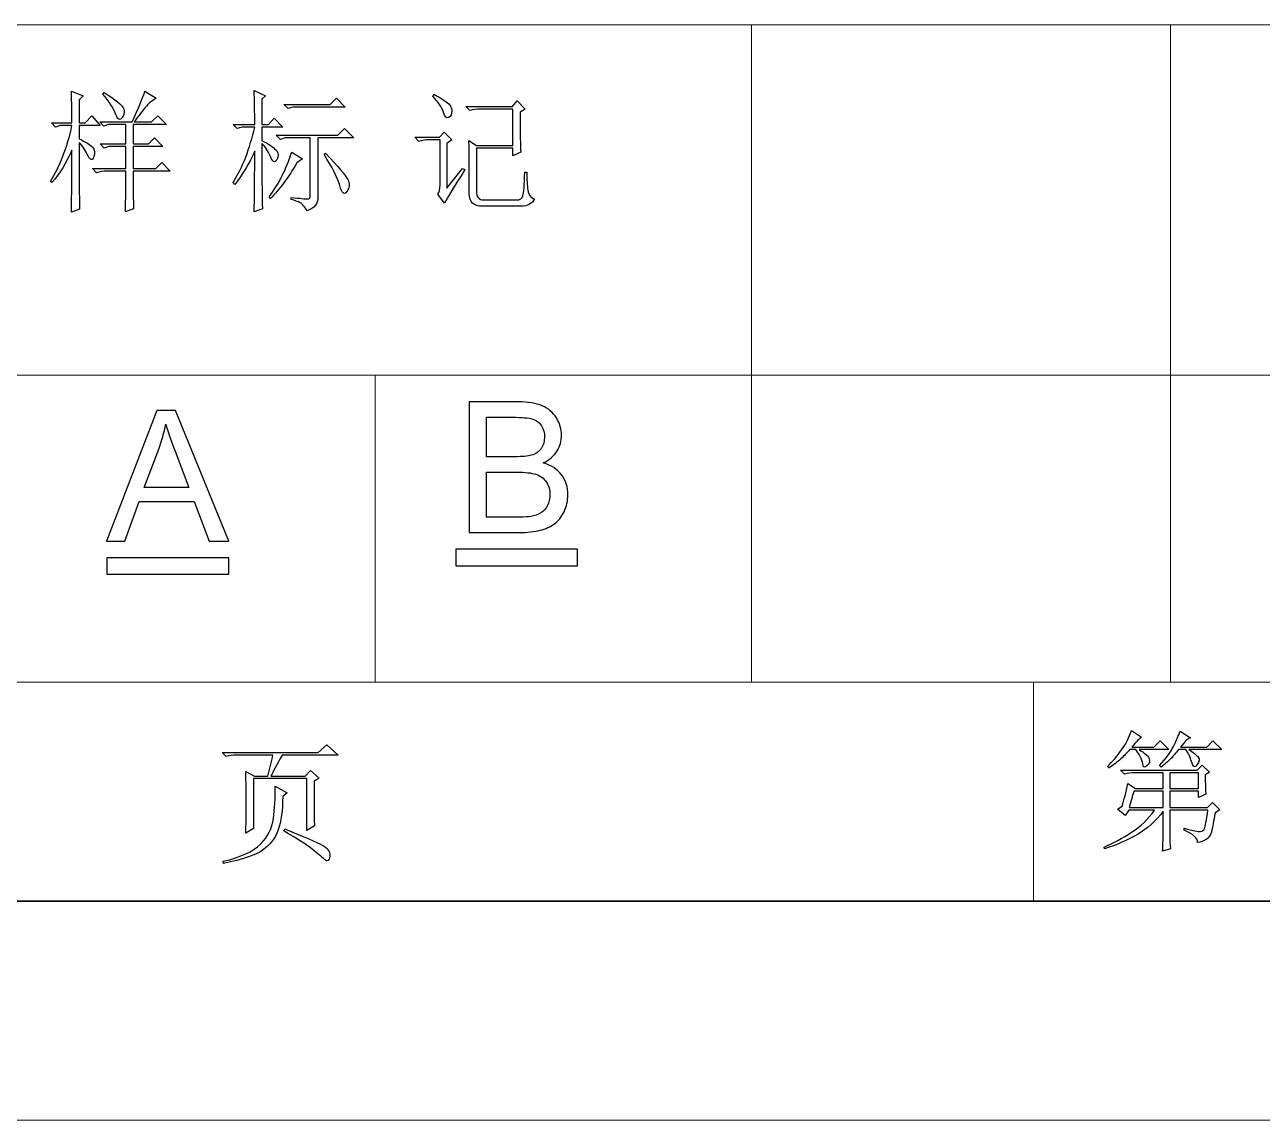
# Model space of a CAD drawing. Header units: millimetres. Extents: x -894 to 2281, y 379 to 1725.
# Drawn here: x 669.8 to 779.7, y 568.3 to 665.7 of the extents above; entities that cross this region are included whole.
import ezdxf

# ---------------------------------------------------------------- set-up
doc = ezdxf.new("R2010")
doc.units = ezdxf.units.MM
doc.layers.add('layer 1', color=7, linetype='Continuous')

msp = doc.modelspace()

# ---------------------------------------------------------------- linework, layer by layer
at = {"layer": 'layer 1', "color": 1, "lineweight": 9}
for points in [[(884.678, 665.653), (884.678, 665.653), (383.463, 665.653), (383.463, 665.653)], [(734.313, 665.653), (734.313, 665.653), (734.313, 665.653), (734.313, 665.653)], [(734.313, 665.653), (734.313, 665.653), (734.313, 607.246), (734.313, 607.246)], [(771.534, 665.653), (771.534, 665.653), (771.534, 665.653), (771.534, 665.653)], [(771.534, 665.653), (771.534, 665.653), (771.534, 607.246), (771.534, 607.246)], [(884.678, 634.503), (884.678, 634.503), (634.07, 634.503), (634.07, 634.503)], [(700.899, 634.503), (700.899, 634.503), (700.899, 634.503), (700.899, 634.503)], [(700.899, 634.503), (700.899, 634.503), (700.899, 607.246), (700.899, 607.246)], [(884.678, 607.246), (884.678, 607.246), (383.463, 607.246), (383.463, 607.246)], [(759.374, 607.246), (759.374, 607.246), (759.374, 607.246), (759.374, 607.246)], [(759.374, 587.778), (759.374, 587.778), (759.374, 607.246), (759.374, 607.246)], [(279.043, 568.309), (279.043, 568.309), (1156.169, 568.309), (1156.169, 568.309)]]:
    msp.add_open_spline(points, degree=3, dxfattribs=at)
at = {"layer": 'layer 1', "color": 1}
for points, knots in [([(674.593, 651.545), (674.593, 651.545), (674.593, 655.195), (674.593, 655.195), (674.593, 655.195), (674.928, 654.829), (675.193, 654.434), (675.391, 654.007), (675.391, 654.007), (675.59, 653.583), (675.757, 653.552), (675.894, 653.916), (675.894, 653.916), (676.03, 654.282), (675.993, 654.57), (675.779, 654.784), (675.779, 654.784), (675.566, 654.996), (675.171, 655.24), (674.593, 655.514), (674.593, 655.514), (674.593, 655.514), (674.593, 656.7), (674.593, 656.7), (674.593, 656.7), (674.593, 656.7), (676.464, 656.7), (676.464, 656.7), (676.464, 656.7), (676.464, 656.7), (675.734, 657.566), (675.734, 657.566), (675.734, 657.566), (675.734, 657.566), (675.14, 656.928), (675.14, 656.928), (675.14, 656.928), (675.14, 656.928), (674.593, 656.928), (674.593, 656.928), (674.593, 656.928), (674.593, 656.928), (674.593, 658.982), (674.593, 658.982), (674.593, 658.982), (674.593, 658.982), (674.957, 659.348), (674.957, 659.348), (674.957, 659.348), (674.957, 659.348), (673.908, 659.757), (673.908, 659.757), (673.908, 659.757), (673.939, 658.694), (673.954, 657.749), (673.954, 656.928), (673.954, 656.928), (673.954, 656.928), (672.128, 656.928), (672.128, 656.928), (672.128, 656.928), (672.128, 656.928), (672.494, 656.564), (672.494, 656.564), (672.494, 656.564), (672.494, 656.564), (672.905, 656.7), (672.905, 656.7), (672.905, 656.7), (672.905, 656.7), (673.954, 656.7), (673.954, 656.7), (673.954, 656.7), (673.528, 654.724), (672.889, 653.065), (672.037, 651.726), (672.037, 651.726), (672.037, 651.726), (672.175, 651.636), (672.175, 651.636), (672.175, 651.636), (672.874, 652.427), (673.468, 653.384), (673.954, 654.51), (673.954, 654.51), (673.954, 652.623), (673.939, 650.783), (673.908, 648.988), (673.908, 648.988), (673.908, 648.988), (674.638, 649.263), (674.638, 649.263), (674.638, 649.263), (674.609, 650.357), (674.593, 651.118), (674.593, 651.545)], [0, 0, 0, 0, 0.0416667, 0.0416667, 0.0416667, 0.0416667, 0.0833333, 0.0833333, 0.0833333, 0.0833333, 0.125, 0.125, 0.125, 0.125, 0.1666667, 0.1666667, 0.1666667, 0.1666667, 0.2083333, 0.2083333, 0.2083333, 0.2083333, 0.25, 0.25, 0.25, 0.25, 0.2916667, 0.2916667, 0.2916667, 0.2916667, 0.3333333, 0.3333333, 0.3333333, 0.3333333, 0.375, 0.375, 0.375, 0.375, 0.4166667, 0.4166667, 0.4166667, 0.4166667, 0.4583333, 0.4583333, 0.4583333, 0.4583333, 0.5, 0.5, 0.5, 0.5, 0.5416667, 0.5416667, 0.5416667, 0.5416667, 0.5833333, 0.5833333, 0.5833333, 0.5833333, 0.625, 0.625, 0.625, 0.625, 0.6666667, 0.6666667, 0.6666667, 0.6666667, 0.7083333, 0.7083333, 0.7083333, 0.7083333, 0.75, 0.75, 0.75, 0.75, 0.7916667, 0.7916667, 0.7916667, 0.7916667, 0.8333333, 0.8333333, 0.8333333, 0.8333333, 0.875, 0.875, 0.875, 0.875, 0.9166667, 0.9166667, 0.9166667, 0.9166667, 0.9583333, 0.9583333, 0.9583333, 0.9583333, 1, 1, 1, 1]), ([(679.384, 652.639), (679.384, 652.639), (682.669, 652.639), (682.669, 652.639), (682.669, 652.639), (682.669, 652.639), (681.939, 653.416), (681.939, 653.416), (681.939, 653.416), (681.939, 653.416), (681.391, 652.867), (681.391, 652.867), (681.391, 652.867), (681.391, 652.867), (679.384, 652.867), (679.384, 652.867), (679.384, 652.867), (679.384, 652.867), (679.384, 654.829), (679.384, 654.829), (679.384, 654.829), (679.384, 654.829), (682.03, 654.829), (682.03, 654.829), (682.03, 654.829), (682.03, 654.829), (681.3, 655.606), (681.3, 655.606), (681.3, 655.606), (681.3, 655.606), (680.753, 655.057), (680.753, 655.057), (680.753, 655.057), (680.753, 655.057), (679.384, 655.057), (679.384, 655.057), (679.384, 655.057), (679.384, 655.057), (679.384, 656.791), (679.384, 656.791), (679.384, 656.791), (679.384, 656.791), (682.349, 656.791), (682.349, 656.791), (682.349, 656.791), (682.349, 656.791), (681.575, 657.566), (681.575, 657.566), (681.575, 657.566), (681.575, 657.566), (681.027, 657.019), (681.027, 657.019), (681.027, 657.019), (681.027, 657.019), (679.476, 657.019), (679.476, 657.019), (679.476, 657.019), (679.779, 657.414), (680.068, 657.796), (680.342, 658.16), (680.342, 658.16), (680.617, 658.526), (680.981, 658.845), (681.438, 659.118), (681.438, 659.118), (681.438, 659.118), (680.434, 659.757), (680.434, 659.757), (680.434, 659.757), (680.251, 659.149), (679.871, 658.236), (679.293, 657.019), (679.293, 657.019), (679.293, 657.019), (676.417, 657.019), (676.417, 657.019), (676.417, 657.019), (676.417, 657.019), (676.783, 656.655), (676.783, 656.655), (676.783, 656.655), (676.783, 656.655), (677.194, 656.791), (677.194, 656.791), (677.194, 656.791), (677.194, 656.791), (678.746, 656.791), (678.746, 656.791), (678.746, 656.791), (678.746, 656.791), (678.746, 655.057), (678.746, 655.057), (678.746, 655.057), (678.746, 655.057), (676.464, 655.057), (676.464, 655.057), (676.464, 655.057), (676.464, 655.057), (676.828, 654.693), (676.828, 654.693), (676.828, 654.693), (676.828, 654.693), (677.239, 654.829), (677.239, 654.829), (677.239, 654.829), (677.239, 654.829), (678.746, 654.829), (678.746, 654.829), (678.746, 654.829), (678.746, 654.829), (678.746, 652.867), (678.746, 652.867), (678.746, 652.867), (678.746, 652.867), (675.779, 652.867), (675.779, 652.867), (675.779, 652.867), (675.779, 652.867), (676.145, 652.503), (676.145, 652.503), (676.145, 652.503), (676.417, 652.594), (676.723, 652.639), (677.058, 652.639), (677.058, 652.639), (677.058, 652.639), (678.746, 652.639), (678.746, 652.639), (678.746, 652.639), (678.746, 651.33), (678.73, 650.129), (678.699, 649.035), (678.699, 649.035), (678.699, 649.035), (679.429, 649.308), (679.429, 649.308), (679.429, 649.308), (679.4, 649.977), (679.384, 651.087), (679.384, 652.639)], [0, 0, 0, 0, 0.0285714, 0.0285714, 0.0285714, 0.0285714, 0.0571429, 0.0571429, 0.0571429, 0.0571429, 0.0857143, 0.0857143, 0.0857143, 0.0857143, 0.1142857, 0.1142857, 0.1142857, 0.1142857, 0.1428571, 0.1428571, 0.1428571, 0.1428571, 0.1714286, 0.1714286, 0.1714286, 0.1714286, 0.2, 0.2, 0.2, 0.2, 0.2285714, 0.2285714, 0.2285714, 0.2285714, 0.2571429, 0.2571429, 0.2571429, 0.2571429, 0.2857143, 0.2857143, 0.2857143, 0.2857143, 0.3142857, 0.3142857, 0.3142857, 0.3142857, 0.3428571, 0.3428571, 0.3428571, 0.3428571, 0.3714286, 0.3714286, 0.3714286, 0.3714286, 0.4, 0.4, 0.4, 0.4, 0.4285714, 0.4285714, 0.4285714, 0.4285714, 0.4571429, 0.4571429, 0.4571429, 0.4571429, 0.4857143, 0.4857143, 0.4857143, 0.4857143, 0.5142857, 0.5142857, 0.5142857, 0.5142857, 0.5428571, 0.5428571, 0.5428571, 0.5428571, 0.5714286, 0.5714286, 0.5714286, 0.5714286, 0.6, 0.6, 0.6, 0.6, 0.6285714, 0.6285714, 0.6285714, 0.6285714, 0.6571429, 0.6571429, 0.6571429, 0.6571429, 0.6857143, 0.6857143, 0.6857143, 0.6857143, 0.7142857, 0.7142857, 0.7142857, 0.7142857, 0.7428571, 0.7428571, 0.7428571, 0.7428571, 0.7714286, 0.7714286, 0.7714286, 0.7714286, 0.8, 0.8, 0.8, 0.8, 0.8285714, 0.8285714, 0.8285714, 0.8285714, 0.8571429, 0.8571429, 0.8571429, 0.8571429, 0.8857143, 0.8857143, 0.8857143, 0.8857143, 0.9142857, 0.9142857, 0.9142857, 0.9142857, 0.9428571, 0.9428571, 0.9428571, 0.9428571, 0.9714286, 0.9714286, 0.9714286, 0.9714286, 1, 1, 1, 1]), ([(676.692, 659.484), (677.27, 658.814), (677.65, 658.228), (677.833, 657.726), (677.833, 657.726), (678.016, 657.226), (678.204, 657.111), (678.403, 657.385), (678.403, 657.385), (678.6, 657.658), (678.639, 657.94), (678.518, 658.228), (678.518, 658.228), (678.395, 658.518), (677.833, 658.982), (676.828, 659.62), (676.828, 659.62), (676.828, 659.62), (676.692, 659.484), (676.692, 659.484)], [0, 0, 0, 0, 0.2, 0.2, 0.2, 0.2, 0.4, 0.4, 0.4, 0.4, 0.6, 0.6, 0.6, 0.6, 0.8, 0.8, 0.8, 0.8, 1, 1, 1, 1]), ([(690.827, 655.104), (691.132, 654.829), (691.381, 654.442), (691.58, 653.939), (691.58, 653.939), (691.779, 653.437), (691.967, 653.345), (692.151, 653.667), (692.151, 653.667), (692.334, 653.986), (692.302, 654.274), (692.059, 654.533), (692.059, 654.533), (691.816, 654.792), (691.405, 655.072), (690.827, 655.376), (690.827, 655.376), (690.827, 655.376), (690.827, 656.564), (690.827, 656.564), (690.827, 656.564), (690.827, 656.564), (692.698, 656.564), (692.698, 656.564), (692.698, 656.564), (692.698, 656.564), (691.923, 657.339), (691.923, 657.339), (691.923, 657.339), (691.923, 657.339), (691.42, 656.791), (691.42, 656.791), (691.42, 656.791), (691.42, 656.791), (690.827, 656.791), (690.827, 656.791), (690.827, 656.791), (690.827, 656.791), (690.827, 659.026), (690.827, 659.026), (690.827, 659.026), (690.827, 659.026), (691.146, 659.348), (691.146, 659.348), (691.146, 659.348), (691.146, 659.348), (690.143, 659.803), (690.143, 659.803), (690.143, 659.803), (690.172, 658.951), (690.188, 657.948), (690.188, 656.791), (690.188, 656.791), (690.188, 656.791), (688.272, 656.791), (688.272, 656.791), (688.272, 656.791), (688.272, 656.791), (688.636, 656.427), (688.636, 656.427), (688.636, 656.427), (688.636, 656.427), (689.047, 656.564), (689.047, 656.564), (689.047, 656.564), (689.047, 656.564), (690.188, 656.564), (690.188, 656.564), (690.188, 656.564), (689.762, 654.646), (689.123, 653.005), (688.272, 651.636), (688.272, 651.636), (688.272, 651.636), (688.409, 651.453), (688.409, 651.453), (688.409, 651.453), (689.139, 652.366), (689.733, 653.353), (690.188, 654.418), (690.188, 654.418), (690.188, 652.136), (690.172, 650.343), (690.143, 649.035), (690.143, 649.035), (690.143, 649.035), (690.873, 649.308), (690.873, 649.308), (690.873, 649.308), (690.842, 649.917), (690.827, 651.848), (690.827, 655.104)], [0, 0, 0, 0, 0.0434783, 0.0434783, 0.0434783, 0.0434783, 0.0869565, 0.0869565, 0.0869565, 0.0869565, 0.1304348, 0.1304348, 0.1304348, 0.1304348, 0.173913, 0.173913, 0.173913, 0.173913, 0.2173913, 0.2173913, 0.2173913, 0.2173913, 0.2608696, 0.2608696, 0.2608696, 0.2608696, 0.3043478, 0.3043478, 0.3043478, 0.3043478, 0.3478261, 0.3478261, 0.3478261, 0.3478261, 0.3913043, 0.3913043, 0.3913043, 0.3913043, 0.4347826, 0.4347826, 0.4347826, 0.4347826, 0.4782609, 0.4782609, 0.4782609, 0.4782609, 0.5217391, 0.5217391, 0.5217391, 0.5217391, 0.5652174, 0.5652174, 0.5652174, 0.5652174, 0.6086957, 0.6086957, 0.6086957, 0.6086957, 0.6521739, 0.6521739, 0.6521739, 0.6521739, 0.6956522, 0.6956522, 0.6956522, 0.6956522, 0.7391304, 0.7391304, 0.7391304, 0.7391304, 0.7826087, 0.7826087, 0.7826087, 0.7826087, 0.826087, 0.826087, 0.826087, 0.826087, 0.8695652, 0.8695652, 0.8695652, 0.8695652, 0.9130435, 0.9130435, 0.9130435, 0.9130435, 0.9565217, 0.9565217, 0.9565217, 0.9565217, 1, 1, 1, 1]), ([(692.789, 658.571), (692.789, 658.571), (693.155, 658.207), (693.155, 658.207), (693.155, 658.207), (693.155, 658.207), (693.566, 658.343), (693.566, 658.343), (693.566, 658.343), (693.566, 658.343), (698.219, 658.343), (698.219, 658.343), (698.219, 658.343), (698.219, 658.343), (697.444, 659.118), (697.444, 659.118), (697.444, 659.118), (697.444, 659.118), (696.897, 658.571), (696.897, 658.571), (696.897, 658.571), (696.897, 658.571), (692.789, 658.571), (692.789, 658.571)], [0, 0, 0, 0, 0.1666667, 0.1666667, 0.1666667, 0.1666667, 0.3333333, 0.3333333, 0.3333333, 0.3333333, 0.5, 0.5, 0.5, 0.5, 0.6666667, 0.6666667, 0.6666667, 0.6666667, 0.8333333, 0.8333333, 0.8333333, 0.8333333, 1, 1, 1, 1]), ([(706.013, 659.301), (706.5, 658.783), (706.811, 658.312), (706.947, 657.888), (706.947, 657.888), (707.084, 657.461), (707.245, 657.302), (707.426, 657.407), (707.426, 657.407), (707.609, 657.514), (707.701, 657.712), (707.701, 658), (707.701, 658), (707.701, 658.291), (707.533, 658.555), (707.199, 658.799), (707.199, 658.799), (706.864, 659.042), (706.5, 659.27), (706.104, 659.484), (706.104, 659.484), (706.104, 659.484), (706.013, 659.301), (706.013, 659.301)], [0, 0, 0, 0, 0.1666667, 0.1666667, 0.1666667, 0.1666667, 0.3333333, 0.3333333, 0.3333333, 0.3333333, 0.5, 0.5, 0.5, 0.5, 0.6666667, 0.6666667, 0.6666667, 0.6666667, 0.8333333, 0.8333333, 0.8333333, 0.8333333, 1, 1, 1, 1]), ([(709.253, 650.676), (709.253, 649.886), (709.648, 649.506), (710.438, 649.535), (710.438, 649.535), (710.438, 649.535), (713.861, 649.535), (713.861, 649.535), (713.861, 649.535), (714.439, 649.535), (714.834, 649.75), (715.046, 650.176), (715.046, 650.176), (714.712, 650.265), (714.515, 650.524), (714.455, 650.951), (714.455, 650.951), (714.392, 651.377), (714.363, 651.909), (714.363, 652.547), (714.363, 652.547), (714.363, 652.547), (714.18, 652.547), (714.18, 652.547), (714.18, 652.547), (714.149, 651.393), (714.096, 650.692), (714.02, 650.449), (714.02, 650.449), (713.945, 650.205), (713.754, 650.085), (713.45, 650.085), (713.45, 650.085), (713.45, 650.085), (710.574, 650.085), (710.574, 650.085), (710.574, 650.085), (710.088, 650.085), (709.86, 650.357), (709.891, 650.906), (709.891, 650.906), (709.891, 650.906), (709.891, 654.693), (709.891, 654.693), (709.891, 654.693), (709.891, 654.693), (713.131, 654.693), (713.131, 654.693), (713.131, 654.693), (713.131, 654.693), (713.131, 654.007), (713.131, 654.007), (713.131, 654.007), (713.131, 654.007), (713.816, 654.327), (713.816, 654.327), (713.816, 654.327), (713.785, 654.784), (713.769, 655.97), (713.769, 657.888), (713.769, 657.888), (713.769, 657.888), (714.225, 658.16), (714.225, 658.16), (714.225, 658.16), (714.225, 658.16), (713.495, 658.89), (713.495, 658.89), (713.495, 658.89), (713.495, 658.89), (713.086, 658.388), (713.086, 658.388), (713.086, 658.388), (713.086, 658.388), (708.933, 658.388), (708.933, 658.388), (708.933, 658.388), (708.933, 658.388), (709.297, 658.024), (709.297, 658.024), (709.297, 658.024), (709.572, 658.115), (709.876, 658.16), (710.21, 658.16), (710.21, 658.16), (710.21, 658.16), (713.131, 658.16), (713.131, 658.16), (713.131, 658.16), (713.131, 658.16), (713.131, 654.921), (713.131, 654.921), (713.131, 654.921), (713.131, 654.921), (709.891, 654.921), (709.891, 654.921), (709.891, 654.921), (709.891, 654.921), (709.206, 655.376), (709.206, 655.376), (709.206, 655.376), (709.237, 654.829), (709.253, 654.313), (709.253, 653.826), (709.253, 653.826), (709.253, 653.826), (709.253, 650.676), (709.253, 650.676)], [0, 0, 0, 0, 0.037037, 0.037037, 0.037037, 0.037037, 0.0740741, 0.0740741, 0.0740741, 0.0740741, 0.1111111, 0.1111111, 0.1111111, 0.1111111, 0.1481481, 0.1481481, 0.1481481, 0.1481481, 0.1851852, 0.1851852, 0.1851852, 0.1851852, 0.2222222, 0.2222222, 0.2222222, 0.2222222, 0.2592593, 0.2592593, 0.2592593, 0.2592593, 0.2962963, 0.2962963, 0.2962963, 0.2962963, 0.3333333, 0.3333333, 0.3333333, 0.3333333, 0.3703704, 0.3703704, 0.3703704, 0.3703704, 0.4074074, 0.4074074, 0.4074074, 0.4074074, 0.4444444, 0.4444444, 0.4444444, 0.4444444, 0.4814815, 0.4814815, 0.4814815, 0.4814815, 0.5185185, 0.5185185, 0.5185185, 0.5185185, 0.5555556, 0.5555556, 0.5555556, 0.5555556, 0.5925926, 0.5925926, 0.5925926, 0.5925926, 0.6296296, 0.6296296, 0.6296296, 0.6296296, 0.6666667, 0.6666667, 0.6666667, 0.6666667, 0.7037037, 0.7037037, 0.7037037, 0.7037037, 0.7407407, 0.7407407, 0.7407407, 0.7407407, 0.7777778, 0.7777778, 0.7777778, 0.7777778, 0.8148148, 0.8148148, 0.8148148, 0.8148148, 0.8518519, 0.8518519, 0.8518519, 0.8518519, 0.8888889, 0.8888889, 0.8888889, 0.8888889, 0.9259259, 0.9259259, 0.9259259, 0.9259259, 0.962963, 0.962963, 0.962963, 0.962963, 1, 1, 1, 1]), ([(693.428, 650.312), (693.428, 650.312), (693.428, 650.129), (693.428, 650.129), (693.428, 650.129), (693.763, 650.038), (694.029, 649.938), (694.226, 649.833), (694.226, 649.833), (694.424, 649.726), (694.629, 649.491), (694.843, 649.127), (694.843, 649.127), (695.178, 649.247), (695.421, 649.399), (695.573, 649.582), (695.573, 649.582), (695.725, 649.765), (695.801, 650.022), (695.801, 650.357), (695.801, 650.357), (695.801, 650.357), (695.801, 655.606), (695.801, 655.606), (695.801, 655.606), (695.801, 655.606), (698.996, 655.606), (698.996, 655.606), (698.996, 655.606), (698.996, 655.606), (698.174, 656.427), (698.174, 656.427), (698.174, 656.427), (698.174, 656.427), (697.58, 655.834), (697.58, 655.834), (697.58, 655.834), (697.58, 655.834), (692.106, 655.834), (692.106, 655.834), (692.106, 655.834), (692.106, 655.834), (692.47, 655.468), (692.47, 655.468), (692.47, 655.468), (692.47, 655.468), (692.881, 655.606), (692.881, 655.606), (692.881, 655.606), (692.881, 655.606), (695.116, 655.606), (695.116, 655.606), (695.116, 655.606), (695.116, 655.606), (695.116, 650.404), (695.116, 650.404), (695.116, 650.404), (695.116, 650.252), (695.032, 650.176), (694.866, 650.176), (694.866, 650.176), (694.699, 650.176), (694.22, 650.221), (693.428, 650.312)], [0, 0, 0, 0, 0.0625, 0.0625, 0.0625, 0.0625, 0.125, 0.125, 0.125, 0.125, 0.1875, 0.1875, 0.1875, 0.1875, 0.25, 0.25, 0.25, 0.25, 0.3125, 0.3125, 0.3125, 0.3125, 0.375, 0.375, 0.375, 0.375, 0.4375, 0.4375, 0.4375, 0.4375, 0.5, 0.5, 0.5, 0.5, 0.5625, 0.5625, 0.5625, 0.5625, 0.625, 0.625, 0.625, 0.625, 0.6875, 0.6875, 0.6875, 0.6875, 0.75, 0.75, 0.75, 0.75, 0.8125, 0.8125, 0.8125, 0.8125, 0.875, 0.875, 0.875, 0.875, 0.9375, 0.9375, 0.9375, 0.9375, 1, 1, 1, 1]), ([(706.468, 650.587), (706.468, 650.587), (707.062, 649.81), (707.062, 649.81), (707.062, 649.81), (707.335, 650.297), (707.929, 651.286), (708.842, 652.777), (708.842, 652.777), (708.842, 652.777), (708.659, 652.867), (708.659, 652.867), (708.659, 652.867), (708.659, 652.867), (707.245, 651.134), (707.245, 651.134), (707.245, 651.134), (707.245, 651.134), (707.245, 655.104), (707.245, 655.104), (707.245, 655.104), (707.245, 655.104), (707.701, 655.423), (707.701, 655.423), (707.701, 655.423), (707.701, 655.423), (707.016, 656.106), (707.016, 656.106), (707.016, 656.106), (707.016, 656.106), (706.605, 655.651), (706.605, 655.651), (706.605, 655.651), (706.605, 655.651), (704.414, 655.651), (704.414, 655.651), (704.414, 655.651), (704.414, 655.651), (704.781, 655.287), (704.781, 655.287), (704.781, 655.287), (705.055, 655.376), (705.359, 655.423), (705.694, 655.423), (705.694, 655.423), (705.694, 655.423), (706.652, 655.423), (706.652, 655.423), (706.652, 655.423), (706.652, 655.423), (706.652, 651.406), (706.652, 651.406), (706.652, 651.406), (706.652, 651.042), (706.591, 650.768), (706.468, 650.587)], [0, 0, 0, 0, 0.0714286, 0.0714286, 0.0714286, 0.0714286, 0.1428571, 0.1428571, 0.1428571, 0.1428571, 0.2142857, 0.2142857, 0.2142857, 0.2142857, 0.2857143, 0.2857143, 0.2857143, 0.2857143, 0.3571429, 0.3571429, 0.3571429, 0.3571429, 0.4285714, 0.4285714, 0.4285714, 0.4285714, 0.5, 0.5, 0.5, 0.5, 0.5714286, 0.5714286, 0.5714286, 0.5714286, 0.6428571, 0.6428571, 0.6428571, 0.6428571, 0.7142857, 0.7142857, 0.7142857, 0.7142857, 0.7857143, 0.7857143, 0.7857143, 0.7857143, 0.8571429, 0.8571429, 0.8571429, 0.8571429, 0.9285714, 0.9285714, 0.9285714, 0.9285714, 1, 1, 1, 1]), ([(693.474, 654.327), (692.988, 652.806), (692.318, 651.482), (691.465, 650.357), (691.465, 650.357), (691.465, 650.357), (691.603, 650.221), (691.603, 650.221), (691.603, 650.221), (692.394, 651.011), (693.169, 652.061), (693.93, 653.369), (693.93, 653.369), (693.93, 653.369), (694.432, 653.735), (694.432, 653.735), (694.432, 653.735), (694.432, 653.735), (693.474, 654.327), (693.474, 654.327)], [0, 0, 0, 0, 0.2, 0.2, 0.2, 0.2, 0.4, 0.4, 0.4, 0.4, 0.6, 0.6, 0.6, 0.6, 0.8, 0.8, 0.8, 0.8, 1, 1, 1, 1]), ([(696.486, 654.237), (696.486, 654.237), (696.348, 654.146), (696.348, 654.146), (696.348, 654.146), (697.078, 652.989), (697.543, 652.061), (697.74, 651.362), (697.74, 651.362), (697.939, 650.663), (698.151, 650.488), (698.379, 650.836), (698.379, 650.836), (698.606, 651.186), (698.63, 651.545), (698.447, 651.909), (698.447, 651.909), (698.266, 652.275), (697.612, 653.05), (696.486, 654.237)], [0, 0, 0, 0, 0.2, 0.2, 0.2, 0.2, 0.4, 0.4, 0.4, 0.4, 0.6, 0.6, 0.6, 0.6, 0.8, 0.8, 0.8, 0.8, 1, 1, 1, 1]), ([(709.239, 620.536), (709.239, 620.536), (709.239, 632.149), (709.239, 632.149), (709.239, 632.149), (709.239, 632.149), (713.597, 632.149), (713.597, 632.149), (713.597, 632.149), (714.485, 632.149), (715.196, 632.03), (715.731, 631.798), (715.731, 631.798), (716.269, 631.562), (716.688, 631.2), (716.991, 630.711), (716.991, 630.711), (717.294, 630.224), (717.448, 629.713), (717.448, 629.177), (717.448, 629.177), (717.448, 628.683), (717.313, 628.215), (717.042, 627.777), (717.042, 627.777), (716.775, 627.339), (716.366, 626.985), (715.823, 626.714), (715.823, 626.714), (716.526, 626.509), (717.064, 626.157), (717.443, 625.662), (717.443, 625.662), (717.821, 625.165), (718.01, 624.578), (718.01, 623.902), (718.01, 623.902), (718.01, 623.359), (717.894, 622.853), (717.664, 622.385), (717.664, 622.385), (717.434, 621.917), (717.151, 621.558), (716.813, 621.304), (716.813, 621.304), (716.475, 621.049), (716.05, 620.86), (715.542, 620.73), (715.542, 620.73), (715.033, 620.601), (714.409, 620.536), (713.668, 620.536), (713.668, 620.536), (713.668, 620.536), (709.239, 620.536), (709.239, 620.536)], [0, 0, 0, 0, 0.0714286, 0.0714286, 0.0714286, 0.0714286, 0.1428571, 0.1428571, 0.1428571, 0.1428571, 0.2142857, 0.2142857, 0.2142857, 0.2142857, 0.2857143, 0.2857143, 0.2857143, 0.2857143, 0.3571429, 0.3571429, 0.3571429, 0.3571429, 0.4285714, 0.4285714, 0.4285714, 0.4285714, 0.5, 0.5, 0.5, 0.5, 0.5714286, 0.5714286, 0.5714286, 0.5714286, 0.6428571, 0.6428571, 0.6428571, 0.6428571, 0.7142857, 0.7142857, 0.7142857, 0.7142857, 0.7857143, 0.7857143, 0.7857143, 0.7857143, 0.8571429, 0.8571429, 0.8571429, 0.8571429, 0.9285714, 0.9285714, 0.9285714, 0.9285714, 1, 1, 1, 1]), ([(677.032, 619.769), (677.032, 619.769), (681.494, 631.383), (681.494, 631.383), (681.494, 631.383), (681.494, 631.383), (683.149, 631.383), (683.149, 631.383), (683.149, 631.383), (683.149, 631.383), (687.902, 619.769), (687.902, 619.769), (687.902, 619.769), (687.902, 619.769), (686.15, 619.769), (686.15, 619.769), (686.15, 619.769), (686.15, 619.769), (684.796, 623.287), (684.796, 623.287), (684.796, 623.287), (684.796, 623.287), (679.939, 623.287), (679.939, 623.287), (679.939, 623.287), (679.939, 623.287), (678.666, 619.769), (678.666, 619.769), (678.666, 619.769), (678.666, 619.769), (677.032, 619.769), (677.032, 619.769)], [0, 0, 0, 0, 0.125, 0.125, 0.125, 0.125, 0.25, 0.25, 0.25, 0.25, 0.375, 0.375, 0.375, 0.375, 0.5, 0.5, 0.5, 0.5, 0.625, 0.625, 0.625, 0.625, 0.75, 0.75, 0.75, 0.75, 0.875, 0.875, 0.875, 0.875, 1, 1, 1, 1]), ([(680.383, 624.539), (680.383, 624.539), (684.322, 624.539), (684.322, 624.539), (684.322, 624.539), (684.322, 624.539), (683.108, 627.754), (683.108, 627.754), (683.108, 627.754), (682.741, 628.73), (682.465, 629.533), (682.286, 630.164), (682.286, 630.164), (682.138, 629.417), (681.929, 628.679), (681.659, 627.943), (681.659, 627.943), (681.659, 627.943), (680.383, 624.539), (680.383, 624.539)], [0, 0, 0, 0, 0.2, 0.2, 0.2, 0.2, 0.4, 0.4, 0.4, 0.4, 0.6, 0.6, 0.6, 0.6, 0.8, 0.8, 0.8, 0.8, 1, 1, 1, 1]), ([(710.777, 627.268), (710.777, 627.268), (713.289, 627.268), (713.289, 627.268), (713.289, 627.268), (713.968, 627.268), (714.457, 627.314), (714.755, 627.404), (714.755, 627.404), (715.144, 627.52), (715.439, 627.712), (715.636, 627.982), (715.636, 627.982), (715.834, 628.253), (715.934, 628.591), (715.934, 628.996), (715.934, 628.996), (715.934, 629.38), (715.842, 629.721), (715.658, 630.013), (715.658, 630.013), (715.471, 630.308), (715.206, 630.508), (714.866, 630.616), (714.866, 630.616), (714.522, 630.724), (713.933, 630.778), (713.097, 630.778), (713.097, 630.778), (713.097, 630.778), (710.777, 630.778), (710.777, 630.778), (710.777, 630.778), (710.777, 630.778), (710.777, 627.268), (710.777, 627.268)], [0, 0, 0, 0, 0.1111111, 0.1111111, 0.1111111, 0.1111111, 0.2222222, 0.2222222, 0.2222222, 0.2222222, 0.3333333, 0.3333333, 0.3333333, 0.3333333, 0.4444444, 0.4444444, 0.4444444, 0.4444444, 0.5555556, 0.5555556, 0.5555556, 0.5555556, 0.6666667, 0.6666667, 0.6666667, 0.6666667, 0.7777778, 0.7777778, 0.7777778, 0.7777778, 0.8888889, 0.8888889, 0.8888889, 0.8888889, 1, 1, 1, 1]), ([(710.777, 621.906), (710.777, 621.906), (713.668, 621.906), (713.668, 621.906), (713.668, 621.906), (714.165, 621.906), (714.514, 621.925), (714.714, 621.961), (714.714, 621.961), (715.068, 622.025), (715.363, 622.131), (715.601, 622.28), (715.601, 622.28), (715.839, 622.426), (716.034, 622.642), (716.188, 622.923), (716.188, 622.923), (716.339, 623.207), (716.418, 623.531), (716.418, 623.902), (716.418, 623.902), (716.418, 624.335), (716.307, 624.711), (716.085, 625.032), (716.085, 625.032), (715.864, 625.351), (715.555, 625.576), (715.161, 625.706), (715.161, 625.706), (714.768, 625.833), (714.201, 625.897), (713.462, 625.897), (713.462, 625.897), (713.462, 625.897), (710.777, 625.897), (710.777, 625.897), (710.777, 625.897), (710.777, 625.897), (710.777, 621.906), (710.777, 621.906)], [0, 0, 0, 0, 0.1, 0.1, 0.1, 0.1, 0.2, 0.2, 0.2, 0.2, 0.3, 0.3, 0.3, 0.3, 0.4, 0.4, 0.4, 0.4, 0.5, 0.5, 0.5, 0.5, 0.6, 0.6, 0.6, 0.6, 0.7, 0.7, 0.7, 0.7, 0.8, 0.8, 0.8, 0.8, 0.9, 0.9, 0.9, 0.9, 1, 1, 1, 1]), ([(708.052, 619.061), (708.052, 619.061), (718.873, 619.061), (718.873, 619.061), (718.873, 619.061), (718.873, 619.061), (718.873, 617.586), (718.873, 617.586), (718.873, 617.586), (718.873, 617.586), (708.052, 617.586), (708.052, 617.586), (708.052, 617.586), (708.052, 617.586), (708.052, 619.061), (708.052, 619.061)], [0, 0, 0, 0, 0.25, 0.25, 0.25, 0.25, 0.5, 0.5, 0.5, 0.5, 0.75, 0.75, 0.75, 0.75, 1, 1, 1, 1]), ([(677.057, 618.294), (677.057, 618.294), (687.878, 618.294), (687.878, 618.294), (687.878, 618.294), (687.878, 618.294), (687.878, 616.819), (687.878, 616.819), (687.878, 616.819), (687.878, 616.819), (677.057, 616.819), (677.057, 616.819), (677.057, 616.819), (677.057, 616.819), (677.057, 618.294), (677.057, 618.294)], [0, 0, 0, 0, 0.25, 0.25, 0.25, 0.25, 0.5, 0.5, 0.5, 0.5, 0.75, 0.75, 0.75, 0.75, 1, 1, 1, 1]), ([(768.744, 601.243), (768.744, 601.243), (771.392, 601.243), (771.392, 601.243), (771.392, 601.243), (771.392, 601.243), (770.615, 602.018), (770.615, 602.018), (770.615, 602.018), (770.615, 602.018), (770.068, 601.471), (770.068, 601.471), (770.068, 601.471), (770.068, 601.471), (768.105, 601.471), (768.105, 601.471), (768.105, 601.471), (768.501, 601.958), (768.791, 602.246), (768.972, 602.337), (768.972, 602.337), (768.972, 602.337), (768.061, 602.931), (768.061, 602.931), (768.061, 602.931), (767.878, 602.353), (767.587, 601.783), (767.192, 601.22), (767.192, 601.22), (766.797, 600.657), (766.386, 600.178), (765.96, 599.783), (765.96, 599.783), (765.96, 599.783), (766.051, 599.6), (766.051, 599.6), (766.051, 599.6), (766.478, 599.875), (766.836, 600.147), (767.124, 600.422), (767.124, 600.422), (767.414, 600.694), (767.679, 600.969), (767.922, 601.243), (767.922, 601.243), (767.922, 601.243), (768.471, 601.243), (768.471, 601.243), (768.471, 601.243), (768.684, 600.938), (768.835, 600.673), (768.927, 600.445), (768.927, 600.445), (769.018, 600.215), (769.079, 600.011), (769.11, 599.828), (769.11, 599.828), (769.139, 599.645), (769.262, 599.645), (769.474, 599.828), (769.474, 599.828), (769.688, 600.011), (769.741, 600.223), (769.634, 600.467), (769.634, 600.467), (769.527, 600.71), (769.231, 600.969), (768.744, 601.243)], [0, 0, 0, 0, 0.0588235, 0.0588235, 0.0588235, 0.0588235, 0.1176471, 0.1176471, 0.1176471, 0.1176471, 0.1764706, 0.1764706, 0.1764706, 0.1764706, 0.2352941, 0.2352941, 0.2352941, 0.2352941, 0.2941176, 0.2941176, 0.2941176, 0.2941176, 0.3529412, 0.3529412, 0.3529412, 0.3529412, 0.4117647, 0.4117647, 0.4117647, 0.4117647, 0.4705882, 0.4705882, 0.4705882, 0.4705882, 0.5294118, 0.5294118, 0.5294118, 0.5294118, 0.5882353, 0.5882353, 0.5882353, 0.5882353, 0.6470588, 0.6470588, 0.6470588, 0.6470588, 0.7058824, 0.7058824, 0.7058824, 0.7058824, 0.7647059, 0.7647059, 0.7647059, 0.7647059, 0.8235294, 0.8235294, 0.8235294, 0.8235294, 0.8823529, 0.8823529, 0.8823529, 0.8823529, 0.9411765, 0.9411765, 0.9411765, 0.9411765, 1, 1, 1, 1]), ([(772.394, 602.885), (772.242, 602.46), (772.044, 602.003), (771.8, 601.516), (771.8, 601.516), (771.557, 601.029), (771.148, 600.467), (770.57, 599.828), (770.57, 599.828), (770.57, 599.828), (770.706, 599.692), (770.706, 599.692), (770.706, 599.692), (771.133, 600.027), (771.436, 600.291), (771.62, 600.49), (771.62, 600.49), (771.8, 600.689), (772.015, 600.938), (772.258, 601.243), (772.258, 601.243), (772.258, 601.243), (772.897, 601.243), (772.897, 601.243), (772.897, 601.243), (773.109, 600.909), (773.247, 600.65), (773.307, 600.467), (773.307, 600.467), (773.368, 600.286), (773.436, 600.087), (773.512, 599.875), (773.512, 599.875), (773.588, 599.661), (773.726, 599.676), (773.923, 599.919), (773.923, 599.919), (774.121, 600.163), (774.145, 600.383), (773.991, 600.581), (773.991, 600.581), (773.839, 600.778), (773.566, 601), (773.171, 601.243), (773.171, 601.243), (773.171, 601.243), (776.092, 601.243), (776.092, 601.243), (776.092, 601.243), (776.092, 601.243), (775.315, 602.018), (775.315, 602.018), (775.315, 602.018), (775.315, 602.018), (774.768, 601.471), (774.768, 601.471), (774.768, 601.471), (774.768, 601.471), (772.441, 601.471), (772.441, 601.471), (772.441, 601.471), (772.805, 601.958), (773.095, 602.232), (773.307, 602.293), (773.307, 602.293), (773.307, 602.293), (772.394, 602.885), (772.394, 602.885)], [0, 0, 0, 0, 0.0588235, 0.0588235, 0.0588235, 0.0588235, 0.1176471, 0.1176471, 0.1176471, 0.1176471, 0.1764706, 0.1764706, 0.1764706, 0.1764706, 0.2352941, 0.2352941, 0.2352941, 0.2352941, 0.2941176, 0.2941176, 0.2941176, 0.2941176, 0.3529412, 0.3529412, 0.3529412, 0.3529412, 0.4117647, 0.4117647, 0.4117647, 0.4117647, 0.4705882, 0.4705882, 0.4705882, 0.4705882, 0.5294118, 0.5294118, 0.5294118, 0.5294118, 0.5882353, 0.5882353, 0.5882353, 0.5882353, 0.6470588, 0.6470588, 0.6470588, 0.6470588, 0.7058824, 0.7058824, 0.7058824, 0.7058824, 0.7647059, 0.7647059, 0.7647059, 0.7647059, 0.8235294, 0.8235294, 0.8235294, 0.8235294, 0.8823529, 0.8823529, 0.8823529, 0.8823529, 0.9411765, 0.9411765, 0.9411765, 0.9411765, 1, 1, 1, 1]), ([(687.291, 600.994), (687.291, 600.994), (687.655, 600.628), (687.655, 600.628), (687.655, 600.628), (687.929, 600.72), (688.233, 600.764), (688.568, 600.764), (688.568, 600.764), (688.568, 600.764), (691.808, 600.764), (691.808, 600.764), (691.808, 600.764), (691.685, 600.157), (691.533, 599.534), (691.352, 598.893), (691.352, 598.893), (691.352, 598.893), (690.164, 598.893), (690.164, 598.893), (690.164, 598.893), (690.164, 598.893), (689.39, 599.304), (689.39, 599.304), (689.39, 599.304), (689.419, 598.362), (689.434, 597.396), (689.434, 596.407), (689.434, 596.407), (689.434, 595.418), (689.419, 594.56), (689.39, 593.83), (689.39, 593.83), (689.39, 593.83), (690.073, 594.241), (690.073, 594.241), (690.073, 594.241), (690.073, 594.241), (690.073, 598.666), (690.073, 598.666), (690.073, 598.666), (690.073, 598.666), (694.819, 598.666), (694.819, 598.666), (694.819, 598.666), (694.819, 598.666), (694.819, 594.057), (694.819, 594.057), (694.819, 594.057), (694.819, 594.057), (695.503, 594.468), (695.503, 594.468), (695.503, 594.468), (695.474, 594.895), (695.458, 595.486), (695.458, 596.248), (695.458, 596.248), (695.458, 596.248), (695.458, 598.438), (695.458, 598.438), (695.458, 598.438), (695.458, 598.438), (695.914, 598.713), (695.914, 598.713), (695.914, 598.713), (695.914, 598.713), (695.139, 599.396), (695.139, 599.396), (695.139, 599.396), (695.139, 599.396), (694.681, 598.893), (694.681, 598.893), (694.681, 598.893), (694.681, 598.893), (691.625, 598.893), (691.625, 598.893), (691.625, 598.893), (691.808, 599.26), (692.142, 599.883), (692.629, 600.764), (692.629, 600.764), (692.629, 600.764), (697.601, 600.764), (697.601, 600.764), (697.601, 600.764), (697.601, 600.764), (696.599, 601.678), (696.599, 601.678), (696.599, 601.678), (696.599, 601.678), (695.822, 600.994), (695.822, 600.994), (695.822, 600.994), (695.822, 600.994), (687.291, 600.994), (687.291, 600.994)], [0, 0, 0, 0, 0.0416667, 0.0416667, 0.0416667, 0.0416667, 0.0833333, 0.0833333, 0.0833333, 0.0833333, 0.125, 0.125, 0.125, 0.125, 0.1666667, 0.1666667, 0.1666667, 0.1666667, 0.2083333, 0.2083333, 0.2083333, 0.2083333, 0.25, 0.25, 0.25, 0.25, 0.2916667, 0.2916667, 0.2916667, 0.2916667, 0.3333333, 0.3333333, 0.3333333, 0.3333333, 0.375, 0.375, 0.375, 0.375, 0.4166667, 0.4166667, 0.4166667, 0.4166667, 0.4583333, 0.4583333, 0.4583333, 0.4583333, 0.5, 0.5, 0.5, 0.5, 0.5416667, 0.5416667, 0.5416667, 0.5416667, 0.5833333, 0.5833333, 0.5833333, 0.5833333, 0.625, 0.625, 0.625, 0.625, 0.6666667, 0.6666667, 0.6666667, 0.6666667, 0.7083333, 0.7083333, 0.7083333, 0.7083333, 0.75, 0.75, 0.75, 0.75, 0.7916667, 0.7916667, 0.7916667, 0.7916667, 0.8333333, 0.8333333, 0.8333333, 0.8333333, 0.875, 0.875, 0.875, 0.875, 0.9166667, 0.9166667, 0.9166667, 0.9166667, 0.9583333, 0.9583333, 0.9583333, 0.9583333, 1, 1, 1, 1]), ([(767.239, 596.224), (767.239, 596.224), (766.828, 595.95), (766.828, 595.95), (766.828, 595.95), (766.828, 595.95), (767.512, 595.403), (767.512, 595.403), (767.512, 595.403), (767.512, 595.403), (767.831, 595.858), (767.831, 595.858), (767.831, 595.858), (767.831, 595.858), (770.113, 595.858), (770.113, 595.858), (770.113, 595.858), (769.566, 595.068), (768.888, 594.414), (768.082, 593.896), (768.082, 593.896), (767.276, 593.38), (766.462, 592.938), (765.641, 592.574), (765.641, 592.574), (765.641, 592.574), (765.687, 592.436), (765.687, 592.436), (765.687, 592.436), (766.752, 592.771), (767.726, 593.197), (768.608, 593.715), (768.608, 593.715), (769.49, 594.231), (770.251, 594.916), (770.889, 595.767), (770.889, 595.767), (770.889, 595.767), (770.889, 594.307), (770.889, 594.307), (770.889, 594.307), (770.889, 593.485), (770.874, 592.786), (770.843, 592.208), (770.843, 592.208), (770.843, 592.208), (771.528, 592.436), (771.528, 592.436), (771.528, 592.436), (771.497, 592.831), (771.481, 593.213), (771.481, 593.577), (771.481, 593.577), (771.481, 593.577), (771.481, 595.858), (771.481, 595.858), (771.481, 595.858), (771.481, 595.858), (774.859, 595.858), (774.859, 595.858), (774.859, 595.858), (774.736, 594.945), (774.637, 594.406), (774.561, 594.238), (774.561, 594.238), (774.485, 594.071), (774.365, 593.98), (774.197, 593.964), (774.197, 593.964), (774.03, 593.95), (773.551, 594.048), (772.76, 594.262), (772.76, 594.262), (772.76, 594.262), (772.76, 594.079), (772.76, 594.079), (772.76, 594.079), (773.551, 593.744), (773.946, 593.38), (773.946, 592.985), (773.946, 592.985), (774.221, 593.045), (774.433, 593.113), (774.585, 593.189), (774.585, 593.189), (774.736, 593.265), (774.867, 593.372), (774.972, 593.508), (774.972, 593.508), (775.079, 593.645), (775.163, 593.843), (775.223, 594.102), (775.223, 594.102), (775.286, 594.361), (775.375, 594.869), (775.498, 595.631), (775.498, 595.631), (775.498, 595.631), (775.908, 595.905), (775.908, 595.905), (775.908, 595.905), (775.908, 595.905), (775.27, 596.544), (775.27, 596.544), (775.27, 596.544), (775.27, 596.544), (774.812, 596.086), (774.812, 596.086), (774.812, 596.086), (774.812, 596.086), (771.481, 596.086), (771.481, 596.086), (771.481, 596.086), (771.481, 596.086), (771.481, 597.546), (771.481, 597.546), (771.481, 597.546), (771.481, 597.546), (774.038, 597.546), (774.038, 597.546), (774.038, 597.546), (774.038, 597.546), (774.038, 596.999), (774.038, 596.999), (774.038, 596.999), (774.038, 596.999), (774.676, 597.274), (774.676, 597.274), (774.676, 597.274), (774.645, 597.546), (774.631, 598.124), (774.631, 599.006), (774.631, 599.006), (774.631, 599.006), (774.995, 599.234), (774.995, 599.234), (774.995, 599.234), (774.995, 599.234), (774.357, 599.875), (774.357, 599.875), (774.357, 599.875), (774.357, 599.875), (773.901, 599.417), (773.901, 599.417), (773.901, 599.417), (773.901, 599.417), (767.101, 599.417), (767.101, 599.417), (767.101, 599.417), (767.101, 599.417), (767.467, 599.053), (767.467, 599.053), (767.467, 599.053), (767.741, 599.145), (768.045, 599.189), (768.38, 599.189), (768.38, 599.189), (768.38, 599.189), (770.889, 599.189), (770.889, 599.189), (770.889, 599.189), (770.889, 599.189), (770.889, 597.774), (770.889, 597.774), (770.889, 597.774), (770.889, 597.774), (768.425, 597.774), (768.425, 597.774), (768.425, 597.774), (768.425, 597.774), (767.741, 598.232), (767.741, 598.232), (767.741, 598.232), (767.587, 597.441), (767.42, 596.771), (767.239, 596.224)], [0, 0, 0, 0, 0.0227273, 0.0227273, 0.0227273, 0.0227273, 0.0454545, 0.0454545, 0.0454545, 0.0454545, 0.0681818, 0.0681818, 0.0681818, 0.0681818, 0.0909091, 0.0909091, 0.0909091, 0.0909091, 0.1136364, 0.1136364, 0.1136364, 0.1136364, 0.1363636, 0.1363636, 0.1363636, 0.1363636, 0.1590909, 0.1590909, 0.1590909, 0.1590909, 0.1818182, 0.1818182, 0.1818182, 0.1818182, 0.2045455, 0.2045455, 0.2045455, 0.2045455, 0.2272727, 0.2272727, 0.2272727, 0.2272727, 0.25, 0.25, 0.25, 0.25, 0.2727273, 0.2727273, 0.2727273, 0.2727273, 0.2954545, 0.2954545, 0.2954545, 0.2954545, 0.3181818, 0.3181818, 0.3181818, 0.3181818, 0.3409091, 0.3409091, 0.3409091, 0.3409091, 0.3636364, 0.3636364, 0.3636364, 0.3636364, 0.3863636, 0.3863636, 0.3863636, 0.3863636, 0.4090909, 0.4090909, 0.4090909, 0.4090909, 0.4318182, 0.4318182, 0.4318182, 0.4318182, 0.4545455, 0.4545455, 0.4545455, 0.4545455, 0.4772727, 0.4772727, 0.4772727, 0.4772727, 0.5, 0.5, 0.5, 0.5, 0.5227273, 0.5227273, 0.5227273, 0.5227273, 0.5454545, 0.5454545, 0.5454545, 0.5454545, 0.5681818, 0.5681818, 0.5681818, 0.5681818, 0.5909091, 0.5909091, 0.5909091, 0.5909091, 0.6136364, 0.6136364, 0.6136364, 0.6136364, 0.6363636, 0.6363636, 0.6363636, 0.6363636, 0.6590909, 0.6590909, 0.6590909, 0.6590909, 0.6818182, 0.6818182, 0.6818182, 0.6818182, 0.7045455, 0.7045455, 0.7045455, 0.7045455, 0.7272727, 0.7272727, 0.7272727, 0.7272727, 0.75, 0.75, 0.75, 0.75, 0.7727273, 0.7727273, 0.7727273, 0.7727273, 0.7954545, 0.7954545, 0.7954545, 0.7954545, 0.8181818, 0.8181818, 0.8181818, 0.8181818, 0.8409091, 0.8409091, 0.8409091, 0.8409091, 0.8636364, 0.8636364, 0.8636364, 0.8636364, 0.8863636, 0.8863636, 0.8863636, 0.8863636, 0.9090909, 0.9090909, 0.9090909, 0.9090909, 0.9318182, 0.9318182, 0.9318182, 0.9318182, 0.9545455, 0.9545455, 0.9545455, 0.9545455, 0.9772727, 0.9772727, 0.9772727, 0.9772727, 1, 1, 1, 1]), ([(771.481, 599.189), (771.481, 599.189), (774.038, 599.189), (774.038, 599.189), (774.038, 599.189), (774.038, 599.189), (774.038, 597.774), (774.038, 597.774), (774.038, 597.774), (774.038, 597.774), (771.481, 597.774), (771.481, 597.774), (771.481, 597.774), (771.481, 597.774), (771.481, 599.189), (771.481, 599.189)], [0, 0, 0, 0, 0.25, 0.25, 0.25, 0.25, 0.5, 0.5, 0.5, 0.5, 0.75, 0.75, 0.75, 0.75, 1, 1, 1, 1]), ([(691.991, 597.982), (692.02, 596.947), (691.975, 595.997), (691.852, 595.13), (691.852, 595.13), (691.732, 594.264), (691.352, 593.503), (690.711, 592.848), (690.711, 592.848), (690.073, 592.194), (688.963, 591.684), (687.38, 591.32), (687.38, 591.32), (687.38, 591.32), (687.427, 591.137), (687.427, 591.137), (687.427, 591.137), (689.099, 591.472), (690.256, 591.859), (690.894, 592.301), (690.894, 592.301), (691.533, 592.741), (691.991, 593.343), (692.263, 594.104), (692.263, 594.104), (692.538, 594.863), (692.674, 595.853), (692.674, 597.069), (692.674, 597.069), (692.674, 597.069), (693.085, 597.389), (693.085, 597.389), (693.085, 597.389), (693.085, 597.389), (691.991, 597.982), (691.991, 597.982)], [0, 0, 0, 0, 0.1111111, 0.1111111, 0.1111111, 0.1111111, 0.2222222, 0.2222222, 0.2222222, 0.2222222, 0.3333333, 0.3333333, 0.3333333, 0.3333333, 0.4444444, 0.4444444, 0.4444444, 0.4444444, 0.5555556, 0.5555556, 0.5555556, 0.5555556, 0.6666667, 0.6666667, 0.6666667, 0.6666667, 0.7777778, 0.7777778, 0.7777778, 0.7777778, 0.8888889, 0.8888889, 0.8888889, 0.8888889, 1, 1, 1, 1]), ([(768.288, 597.546), (768.288, 597.546), (770.889, 597.546), (770.889, 597.546), (770.889, 597.546), (770.889, 597.546), (770.889, 596.086), (770.889, 596.086), (770.889, 596.086), (770.889, 596.086), (767.878, 596.086), (767.878, 596.086), (767.878, 596.086), (768.029, 596.695), (768.166, 597.182), (768.288, 597.546)], [0, 0, 0, 0, 0.25, 0.25, 0.25, 0.25, 0.5, 0.5, 0.5, 0.5, 0.75, 0.75, 0.75, 0.75, 1, 1, 1, 1]), ([(692.857, 594.194), (692.857, 594.194), (692.765, 594.013), (692.765, 594.013), (692.765, 594.013), (693.982, 593.312), (694.827, 592.773), (695.298, 592.393), (695.298, 592.393), (695.769, 592.011), (696.136, 591.708), (696.392, 591.48), (696.392, 591.48), (696.651, 591.252), (696.803, 591.344), (696.85, 591.752), (696.85, 591.752), (696.895, 592.163), (696.675, 592.498), (696.188, 592.757), (696.188, 592.757), (695.701, 593.016), (694.592, 593.495), (692.857, 594.194)], [0, 0, 0, 0, 0.1666667, 0.1666667, 0.1666667, 0.1666667, 0.3333333, 0.3333333, 0.3333333, 0.3333333, 0.5, 0.5, 0.5, 0.5, 0.6666667, 0.6666667, 0.6666667, 0.6666667, 0.8333333, 0.8333333, 0.8333333, 0.8333333, 1, 1, 1, 1])]:
    msp.add_open_spline(points, degree=3, knots=knots, dxfattribs=at)
at = {"layer": 'layer 1', "lineweight": 9}
msp.add_open_spline([(383.463, 587.778), (383.463, 587.778), (1135.285, 587.778), (1135.285, 587.778)], degree=3, dxfattribs=at)
at = {"layer": 'layer 1', "lineweight": 35}
msp.add_open_spline([(383.463, 587.778), (383.463, 587.778), (1135.285, 587.778), (1135.285, 587.778)], degree=3, dxfattribs=at)

doc.saveas('drawing.dxf')
